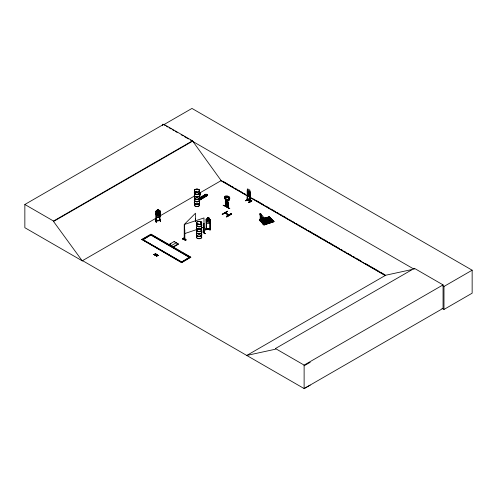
<?xml version="1.0" encoding="UTF-8"?>
<svg xmlns="http://www.w3.org/2000/svg" width="497" height="497" viewBox="0 0 497 497"><rect width="100%" height="100%" fill="white"/><g stroke="black" fill="none" stroke-linecap="round" stroke-linejoin="round"><path stroke-width="0.75" d="M260.161 215.102L260.086 215.126A1.41 0.559 72.1 0 1 260.086 213.499A1.41 0.559 72.1 0 1 261.055 214.505A1.41 0.559 72.1 0 1 261.055 216.133L260.919 220.413L261.136 216.108A1.41 0.559 72.1 0 0 261.136 214.48A1.41 0.559 72.1 0 0 260.161 213.474A1.41 0.559 72.1 0 0 260.161 215.102L260.229 219.705L260.993 220.388M262.994 218.183L262.851 222.463L262.167 221.755L262.025 217.177A1.41 0.559 72.1 0 1 262.025 215.555A1.41 0.559 72.1 0 1 262.994 216.555A1.41 0.559 72.1 0 1 262.994 218.183L262.932 222.439L262.161 221.718M264.454 224.159L264.597 219.873A1.41 0.559 72.1 0 0 264.597 218.251A1.41 0.559 72.1 0 0 263.621 217.245A1.41 0.559 72.1 0 0 263.621 218.873L263.764 223.451L264.454 224.159L264.597 219.873M199.819 199.129L200.092 194.781A1.41 0.82 59.5 0 0 199.639 192.6M260.117 219.736C259.527 218.86 260.385 221.656 260.229 219.444M260.229 219.537L260.304 219.68M259.925 219.488L260.173 220.575M260.509 219.662C260.875 218.612 258.968 219.233 259.49 219.991L260.366 220.885L260.366 220.407L261.379 220.084L261.379 220.562L260.496 219.339M262.298 222.942L262.298 222.457L263.317 222.134L263.317 222.613C262.925 220.643 261.323 221.898 262.174 221.662M261.907 221.494L262.025 222.65L261.789 221.525L262.025 221.805L262.261 221.42M263.367 223.29L263.882 223.11L263.758 223.414M263.379 223.29L263.721 223.42M263.988 223.128L263.54 223.364L264.093 223.315M184.244 239.231L184.592 238.765L184.225 238.889M224.837 196.837C226.185 199.316 223.352 195.998 225.756 196.023L227.744 196.073L229.459 196.998L229.881 198.322L228.744 199.434L226.098 199.595L224.75 198.819L224.961 197.806M224.905 198.763C224.346 196.893 227.564 197.172 228.782 197.831M224.924 198.732L226.154 199.415L228.552 199.247L229.546 198.266L229.167 197.098L227.632 196.272L225.855 196.228M260.155 219.469L260.509 219.544M263.714 224.321L263.621 223.19M182.331 238.808C184.524 238.013 189.68 241.871 182.331 238.808L186.002 240.001M182.43 238.666L186.114 239.908M228.75 215.3L228.987 214.822M229.018 215.108L228.75 215.331L224.793 212.741L229.018 214.866L228.955 215.176L224.762 212.747L228.955 214.866M203.031 196.551L203.727 196.309M203.969 196.445L203.267 196.688M195.203 191.718L195.557 191.326L195.967 191.6M195.228 191.674L195.911 191.718L195.625 191.351M198.502 189.742L198.682 189.804M197.309 223.867L197.912 223.6M197.924 223.737L197.775 223.669M200.782 221.979L200.428 222.14L200.875 222.14M267.324 220.357C268.653 221.612 267.169 219.332 267.721 220.767M268.2 220.5L267.846 220.854M268.995 222.476L268.877 222.122M269.666 222.004L269.784 222.128M184.791 229.925L184.462 230.036L184.791 229.925L184.853 239.231C185.17 238.79 183.927 238.846 184.903 238.939M184.493 239.206L184.462 224.451L203.969 217.947L204.081 232.807L203.969 223.532L203.64 223.644L203.677 232.925L204.081 232.453M203.602 232.857C204.795 232.801 202.826 232.782 203.969 232.397M206.559 219.749L206.162 219.798L206.559 219.749L206.578 229.03L206.156 228.558L206.522 229.036M206.199 228.564L210.281 229.061M205.777 230.148L206.485 227.551L205.764 229.956M209.889 220.078L210.262 220.109L209.889 220.078L209.896 229.384L209.902 229.036M209.821 229.111L210.25 228.962M206.125 228.999L210.299 229.297L209.902 229.372M209.939 230.552L210.647 228.148M206.18 222.165L206.597 223.339L209.815 223.631L210.281 222.557M208.92 217.848L208.864 219.034L209.548 219.481L209.548 221.594L208.864 222.432L207.591 222.302L206.907 221.327L206.907 219.214L207.591 218.904L207.553 217.705L208.92 217.848L208.92 218.978L210.274 219.544L210.281 229.397L206.162 228.993L206.18 219.127L207.553 218.835L207.553 217.705M250.14 191.444L250.184 201.745L247.171 200.049L247.574 188.829L249.873 190.158L250.109 194.476M183.194 238.287L185.53 240.331L183.368 238.063M185.331 240.393L183.387 238.038M157.965 212.026L156.866 211.02L157.717 212.231L156.828 213.667L158.009 212.443L159.189 213.43L158.282 212.182L159.146 210.79L158.021 212.033M158.698 209.33L157.325 209.442L157.332 210.598L156.015 211.15L156.406 217.512L159.593 217.139L160.065 215.965L160.065 210.722L159.574 210.349C157.903 211.411 159.046 207.616 158.655 210.504L159.332 210.815L159.332 212.927L158.655 213.896L157.381 214.027L156.698 213.188L156.698 211.082L157.381 210.635L157.369 209.473M156.406 217.512L159.605 217.164L160.071 215.99M156.387 215.257L159.587 214.909L160.053 213.735L159.593 214.934L156.387 215.257L155.971 214.176M154.921 255.303L155.226 254.358L156.493 254.197L155.226 254.551L154.921 255.303L154.927 254.383L153.679 254.582L154.927 254.383M156.853 256.228L157.207 254.607L156.859 255.694L155.611 255.508L156.903 255.346M156.853 256.421L157.443 254.744M153.679 254.582L154.965 254.414L155.269 253.489L155.505 253.818L155.269 253.489M154.965 254.414L155.269 253.681M157.207 254.607L156.903 255.533L155.611 255.7M154.679 255.16L154.927 254.576M155.505 253.625L155.263 254.396L156.493 254.389M156.617 256.278L156.859 255.501L155.611 255.508M209.771 223.619L210.237 222.544M222.389 214.095L222.439 214.468L227.415 211.536C227.769 210.896 226.675 211.505 227.415 211.536M222.395 214.35L227.371 211.411M227.371 211.163L222.103 214.282L222.439 214.468M248.686 199.086L245.593 200.757M156.213 221.991L155.493 219.575M155.48 219.736L156.213 222.116M247.512 199.887L247.177 199.695L247.618 199.813M247.282 199.639L247.587 200.136M250.283 201.347L247.512 199.98L250.153 201.391M225.8 203.54L225.731 206.491L225.427 200.571L225.427 206.354C240.076 213.449 212.219 200.154 228.247 207.46M225.731 206.156L225.65 206.131M228.49 207.628L225.731 206.255M260.416 219.488L260.18 219.419M184.244 238.895L184.561 238.784M228.285 205.317L227.794 206.168L225.837 205.037L225.346 203.621L225.346 200.608L225.669 200.415L228.285 202.304M224.818 213.027L225.079 212.567M159.58 210.374L156.4 210.697L155.971 211.144L155.99 221.022C155.437 219.382 164.811 220.811 155.89 220.668M159.972 220.283L159.568 220.214L160.028 220.165M159.618 220.531L159.612 211.349L160.009 211.393L159.636 211.43M184.573 239.144L184.368 230.105M229.595 199.508L229.042 200.285L227.384 200.856L225.899 200.608L228.875 200.161L229.266 198.626L228.614 197.912C224.507 196.843 229.055 197.39 229.496 198.614L229.589 199.508M198.278 189.866L198.701 189.835M200.689 222.047L200.881 222.103M268.877 222.215L269.573 222.053M225.054 212.915L225.054 212.617M156.437 212.983L155.983 213.399L156.412 212.921L159.593 212.604L160.028 212.977M195.315 221.208L195.501 218.804L195.625 221.059M195.439 221.252L195.625 218.848M155.909 220.917L159.984 220.506L159.966 220.165M156.288 211.685L156.275 220.991L156.313 211.765L155.909 211.722L156.313 211.765M160.053 220.252L159.997 220.6L155.983 221.01M195.284 191.531L195.625 191.469M195.737 191.712L195.681 191.612M197.352 223.687L197.812 223.575M200.453 222.041L200.85 222.041L200.502 222.153M265.466 218.251L265.336 218.612L266.019 218.686M268.927 222.153L269.337 222.016M269.734 222.333L269.088 222.426M260.111 219.643L259.769 219.27L259.769 220.277M263.64 223.296L263.311 223.016L263.311 224.023M224.861 196.905L225.868 196.191M268.684 217.114L259.322 220.084L268.883 217.319M270.238 217.736L260.161 220.935L260.453 221.165M261.397 222.283L271.536 219.14L261.26 222.134L271.325 218.854L272.443 220.134L262.435 223.339L272.431 220.134L271.325 218.736C268.299 218.668 273.474 221.811 270.312 219.065M268.374 217.133L269.399 216.885M270.157 217.742L270.436 217.941L269.386 216.686M272.219 219.91L262.304 223.209L262.298 222.457M263.901 224.632L262.95 223.172L263.224 224.203L272.493 221.208M271.325 218.736L261.26 222.134M271.443 219.121L261.465 222.339L261.347 221.482L262.366 221.153L262.366 221.749M273.058 221.712L263.702 224.681L273.965 221.612L272.921 220.432C269.902 220.364 275.077 223.507 271.909 220.761M263.901 224.886L263.901 224.153L264.913 223.83L264.994 224.507L263.963 223.445L263.963 222.849L264.044 223.408M273.046 220.811L262.876 223.861M273.884 221.668L272.921 220.55M273.909 221.699L264.037 225.035L262.95 223.855L272.934 220.631M157.381 212.853L156.704 213.3L156.704 215.412L157.381 216.245L158.655 216.108L159.338 215.133L159.338 213.02L158.655 212.716M199.39 198.309L206.038 194.178L207.671 195.346L199.664 200.074L207.653 195.352M206.454 194.669L206.137 194.501M207.442 195.228L206.038 194.296L199.254 198.303M200.092 194.781L200.03 194.818A1.41 0.82 59.5 0 0 199.577 192.637M204.658 196.731C204.105 198.067 201.043 196.334 203.149 195.88L204.658 196.855L203.149 195.88M206.193 195.83C205.64 197.166 202.577 195.433 204.683 194.979L206.193 195.948L204.683 194.979M207.547 195.029C206.994 196.365 203.932 194.631 206.038 194.178M199.459 198.421L205.491 194.892M199.552 198.471L206.33 194.464M199.751 198.589L205.783 195.06M199.44 199.204L200.366 198.788L200.366 199.39L199.359 198.819M200.366 198.788L199.558 199.266L199.552 199.869M199.247 199.763L207.261 194.979M199.34 199.887L207.553 195.147M199.446 199.949L207.355 195.184M226.359 216.363L231.372 213.455L231.67 213.996L226.694 216.934L226.359 216.363L226.446 216.742L231.422 213.803M226.402 216.419L231.378 213.48M226.365 216.742L231.385 213.735M231.645 213.934L226.694 216.934M247.313 190.798L247.581 190.947M249.985 194.619L249.879 201.583L249.985 192.32L250.283 201.683L247.282 199.974M250.252 192.476L249.879 192.376M245.748 200.869L248.711 198.943L245.748 200.676M251.886 200.937L248.748 202.583L251.737 200.682M248.748 202.583L251.762 200.85L248.916 202.67M82.577 260.658L82.254 260.85L24.85 227.707L24.85 204.484L163.786 124.269L192.469 140.825L221.153 180.61L385.374 275.425M163.786 124.269L163.786 124.697L191.96 108.433L472.15 270.2L472.15 293.187L443.976 309.451L441.963 308.283M24.85 204.484L53.533 221.041L192.469 140.825M310.203 385.1L304.121 388.567L82.539 260.639L82.21 260.826L53.533 221.469L192.469 141.254M82.21 260.826L158.208 216.953M159.543 216.176L194.364 196.073M199.719 192.979L221.476 180.423M141.838 239.424L150.964 234.155L190.78 257.142L181.653 262.696L141.838 239.424L181.653 262.41L190.78 257.142M141.838 239.709L146.398 237.075M147.727 236.311L149.721 235.162M190.196 257.763L150.38 234.491L150.964 234.441L174.851 248.233M247.239 189.761L247.183 200.067M228.086 207.889L228.185 202.043L228.347 208.026M228.086 202.105L228.458 202.204M247.549 193.42L248.251 193.749L248.183 194.917L249.196 195.464L249.196 194.333L249.848 194.669M225.445 206.348L225.532 203.385M248.183 193.787L247.723 193.109L247.723 190.997L248.214 190.37L249.127 190.898L249.618 192.09L249.618 194.203L249.127 194.296M249.165 194.352L249.165 195.483M250.14 194.513L249.829 194.737L247.202 192.817L247.593 193.37M228.055 207.833L228.185 206.354M169.129 244.412L174.186 241.492L178.212 243.816L178.212 244.344L173.149 247.264L173.149 246.736L171.378 245.574L169.129 244.412L169.129 244.94L171.024 243.847M171.378 245.574L176.441 242.654M173.149 246.736L178.212 243.816M183.642 260.875L181.653 262.025L189.618 257.142L184.971 260.111M246.437 355.641L385.703 275.232L411.361 269.654M246.76 355.448L275.444 349.211L275.444 348.546L414.38 268.33L443.063 284.887L443.063 308.351L304.121 388.567L304.121 365.102L443.063 284.887M414.38 268.995L414.057 269.188L190.469 140.098M442.647 285.694L443.976 286.465L472.15 270.2M304.121 365.773L310.203 362.307M184.841 239.219L184.791 238.784M206.535 228.695L206.162 228.657M210.225 229.061L206.603 228.707M226.651 198.21L225.066 197.731M227.39 200.863L229.049 200.285M204.043 223.607L203.64 223.644M205.112 233.615L203.012 231.658L205.143 233.764M203.18 231.633L205.137 233.621M184.462 239.231L184.772 239.119M184.865 239.194L184.524 239.324L184.462 238.895M184.462 233.646L196.744 229.552M201.801 227.862L203.969 227.141M262.025 217.177L262.242 221.73M259.49 219.512L260.509 219.183M264.771 218.177C267.933 220.923 262.758 217.779 265.783 217.848L266.814 219.034L265.783 217.848M266.684 217.556C269.852 220.308 264.671 217.164 267.697 217.232L268.728 218.413L267.697 217.232M259.322 220.084L269.386 216.804L270.505 218.084L260.496 221.289L260.366 220.407M259.664 220.438L269.666 217.232M260.447 220.494L261.459 220.165L261.459 220.761L260.428 219.699L260.428 219.102M260.161 220.935L270.225 217.661M260.31 221.103L270.418 217.748M266.709 220.227C269.871 222.973 264.696 219.836 267.721 219.898L268.753 220.96M268.622 219.612C271.784 222.358 266.609 219.214 269.635 219.283L270.666 220.469L269.635 219.283M261.422 222.302L271.524 219.065M262.379 222.544L263.391 222.215L263.391 222.811M262.901 222.78L272.356 219.798M272.362 219.916L262.391 223.221M262.298 223.196L272.288 219.985M268.305 221.923C271.474 224.669 266.299 221.525 269.318 221.594L270.349 222.78L269.318 221.594M270.219 221.302C273.387 224.054 268.212 220.91 271.238 220.979L272.263 222.159L271.238 220.979M263 223.973L273.126 220.761M263.062 224.035L272.424 221.066M263.211 224.203L272.468 221.19M264.994 223.911L263.901 224.153M263.702 224.681L273.76 221.407M273.953 221.494L263.994 224.911M203.95 232.726L204.006 232.379M260.465 219.587L260.117 219.662M160.034 220.606L160.009 210.716M265.566 218.307L266.199 218.413M265.907 218.804C267.094 217.984 264.522 218.152 265.665 218.804M184.555 239.305L184.555 229.912M249.954 201.161L250.14 201.745M156.493 254.197L155.263 254.203L155.226 254.551M157.201 255.321L158.431 255.508L157.164 255.669M158.431 255.508L157.201 255.514L158.431 255.315M153.679 254.389L154.965 254.228M156.182 222.147L155.306 219.761M160.425 221.556L159.68 219.345L160.63 221.699M197.812 224.035L197.377 223.88M247.463 200.204L247.481 191.01M225.532 205.926L225.688 206.497M210.188 229.409L210.237 219.525M159.649 220.637L159.612 211.349M195.495 191.749L195.34 191.413L195.557 191.755M207.547 217.736L208.908 217.872M206.634 218.81L209.784 219.102M206.18 220.202L210.274 220.612M159.699 219.152L160.463 221.712M268.995 222.383L269.741 222.159M262.112 222.625L261.708 221.32L261.708 222.327M205.23 194.656L206.733 195.514M203.876 195.458L205.385 196.309M202.341 196.358L203.851 197.216M163.786 124.697L165.122 125.468M166.458 126.238L167.793 127.008M169.123 127.779L171.123 128.934M172.459 129.705L173.795 130.475M175.13 131.245L177.131 132.401M181.132 134.712L183.132 135.867M184.468 136.638L188.469 138.943M247.195 191.755L250.14 193.445M222.818 181.194L227.508 183.902M228.85 184.679L230.863 185.841M232.198 186.611L233.54 187.388M234.882 188.158L236.895 189.32M238.237 190.096L239.573 190.873M240.915 191.643L242.927 192.805M244.269 193.582L245.605 194.352M247.618 195.514L248.96 196.29M253.65 198.999L254.992 199.769M256.334 200.546L263.708 204.801M265.715 205.963L269.741 208.286M271.076 209.057L275.773 211.765M277.109 212.542L279.121 213.704M280.463 214.474L281.805 215.251M283.147 216.027L285.154 217.183M286.496 217.959L287.838 218.736M289.844 219.891L291.186 220.668M292.528 221.445L294.541 222.606M295.883 223.377L297.218 224.153M298.56 224.924L300.573 226.085M301.915 226.862L303.251 227.632M305.264 228.794L306.606 229.571M307.947 230.341L312.638 233.05M313.98 233.826L321.354 238.082M322.69 238.858L327.386 241.567M328.722 242.337L333.419 245.052M334.754 245.822L336.767 246.984M338.109 247.761L339.451 248.531M340.793 249.308L342.8 250.469M344.141 251.24L345.483 252.016M347.49 253.178L348.832 253.948M350.174 254.725L351.516 255.495M353.529 256.657L354.864 257.434M356.206 258.204L360.897 260.919M365.593 263.627L369.613 265.945M370.955 266.721L379 271.362M380.335 272.139L385.032 274.847M220.711 180.548L385.473 275.673M231.335 213.424L231.67 213.996M176.87 243.567L178.212 244.344M176.18 249.003L180.821 251.681M182.15 252.451L190.78 257.427M150.38 234.777L189.531 257.384M143.08 239.759L166.309 253.166M167.632 253.936L182.231 262.36L142.422 239.374M275.444 348.546L304.121 365.102M160.071 212.952L159.593 212.604M183.213 238.268L185.344 240.374M268.374 217.015L269.405 218.077M264.528 224.135L263.845 223.426L263.702 218.848M261.347 221.482L261.428 222.041M261.347 222.078L262.459 223.358M270.281 217.86L260.36 221.14L259.415 219.425M156.008 214.139L156.425 215.22M158.698 212.673L158.698 211.542L157.338 211.691L157.344 212.846M155.505 219.568L156.244 222.165M268.2 220.6L267.274 220.662M443.976 286.465L443.976 309.451M264.913 223.83L264.913 224.309M262.441 221.233L262.441 221.712M247.581 192.482L247.612 200.161M228.353 202.26L228.353 208.007M206.236 219.121L206.224 222.159M200.248 198.725L200.248 199.204M195.501 221.016L195.501 213.219L184.238 224.476L184.219 239.281M174.186 241.492L174.186 242.02M162.662 124.182L162.662 125.704M53.533 221.041L53.533 221.469M199.533 195.122A2.671 1.541 0 0 1 196.607 197.054A2.671 1.541 0 0 1 194.638 194.749M199.496 195.278A2.634 1.522 0 0 1 196.607 197.179A2.634 1.522 0 0 1 194.669 194.911M199.502 197.315A2.64 1.522 0 0 1 196.607 199.222A2.64 1.522 0 0 1 194.669 196.949M199.502 197.402A2.64 1.522 0 0 1 196.607 199.303A2.64 1.522 0 0 1 194.669 197.036M195.085 191.743A2.64 1.522 0 0 0 199.502 191.059A2.64 1.522 0 0 0 196.272 189.195A2.64 1.522 0 0 0 195.085 191.743A2.671 1.541 0 0 1 196.259 191.364M199.533 192.587A2.671 1.541 0 0 1 196.607 194.513A2.671 1.541 0 0 1 194.638 192.215M195.066 191.898A2.671 1.541 0 0 1 196.259 191.494M199.496 194.849A2.634 1.522 0 0 1 196.607 196.75A2.634 1.522 0 0 1 194.669 194.482M199.49 192.743A2.628 1.516 0 0 1 196.607 194.638A2.628 1.516 0 0 1 194.675 192.376M195.091 192.059A2.628 1.516 0 0 1 196.272 191.668M199.533 194.992A2.671 1.541 0 0 1 196.607 196.918A2.671 1.541 0 0 1 194.638 194.619M199.533 192.457A2.671 1.541 0 0 1 196.607 194.383A2.671 1.541 0 0 1 194.638 192.084M199.49 192.314A2.628 1.516 0 0 1 196.607 194.215A2.628 1.516 0 0 1 194.675 191.948M195.091 191.637A2.628 1.516 0 0 1 196.272 191.239M199.533 202.354A2.671 1.541 0 0 1 196.607 204.286A2.671 1.541 0 0 1 194.638 201.981M199.496 202.509A2.634 1.522 0 0 1 196.607 204.41A2.634 1.522 0 0 1 194.669 202.142M199.483 204.491A2.615 1.51 0 0 1 196.613 206.379A2.615 1.51 0 0 1 194.687 204.124M199.583 198.03A2.628 1.516 0 0 1 196.272 199.496A2.628 1.516 0 0 1 194.675 197.272M199.502 204.634A2.64 1.522 0 0 1 196.607 206.535A2.64 1.522 0 0 1 194.669 204.267M199.502 197.502A2.64 1.522 0 0 1 196.607 199.409A2.64 1.522 0 0 1 194.669 197.135M199.533 199.819A2.671 1.541 0 0 1 196.607 201.745A2.671 1.541 0 0 1 194.638 199.446M199.496 202.08A2.634 1.522 0 0 1 196.607 203.981A2.634 1.522 0 0 1 194.669 201.714M199.49 199.974A2.628 1.516 0 0 1 196.607 201.869A2.628 1.516 0 0 1 194.675 199.608M199.533 202.223A2.671 1.541 0 0 1 196.607 204.149A2.671 1.541 0 0 1 194.638 201.85M199.533 199.688A2.671 1.541 0 0 1 196.607 201.614A2.671 1.541 0 0 1 194.638 199.316M199.49 199.545A2.628 1.516 0 0 1 196.607 201.447A2.628 1.516 0 0 1 194.675 199.179M201.639 229.459A2.622 1.516 0 0 1 199.104 231.366A2.622 1.516 0 0 1 196.57 229.459M201.645 224.942A2.634 1.522 0 0 1 199.104 226.856A2.634 1.522 0 0 1 196.557 224.942M201.645 224.52A2.634 1.522 0 0 1 199.104 226.433A2.634 1.522 0 0 1 196.557 224.52M201.645 227.477A2.634 1.522 0 0 1 199.104 229.397A2.634 1.522 0 0 1 196.557 227.477M201.415 226.955A2.671 1.541 0 0 1 199.452 229.254A2.671 1.541 0 0 1 196.52 227.328M201.415 226.825A2.671 1.541 0 0 1 199.452 229.123A2.671 1.541 0 0 1 196.52 227.197M201.645 227.054A2.634 1.522 0 0 1 199.104 228.968A2.634 1.522 0 0 1 196.557 227.054M201.415 224.42A2.671 1.541 0 0 1 199.452 226.719A2.671 1.541 0 0 1 196.52 224.793M201.415 224.29A2.671 1.541 0 0 1 199.452 226.589A2.671 1.541 0 0 1 196.52 224.656M201.652 229.602A2.64 1.522 0 0 1 199.104 231.521A2.64 1.522 0 0 1 196.551 229.602M201.639 229.838A2.622 1.516 0 0 1 199.104 231.745A2.622 1.516 0 0 1 196.57 229.838M201.639 236.69A2.622 1.516 0 0 1 199.104 238.597A2.622 1.516 0 0 1 196.57 236.69M201.652 229.707A2.64 1.522 0 0 1 199.104 231.627A2.64 1.522 0 0 1 196.551 229.707M201.645 232.174A2.634 1.522 0 0 1 199.104 234.087A2.634 1.522 0 0 1 196.557 232.174M201.639 231.751A2.628 1.516 0 0 1 199.104 233.658A2.628 1.516 0 0 1 196.563 231.751M201.645 234.708A2.634 1.522 0 0 1 199.104 236.628A2.634 1.522 0 0 1 196.557 234.708M201.415 234.186A2.671 1.541 0 0 1 199.452 236.485A2.671 1.541 0 0 1 196.52 234.559M201.415 234.056A2.671 1.541 0 0 1 199.452 236.355A2.671 1.541 0 0 1 196.52 234.429M201.645 234.286A2.634 1.522 0 0 1 199.104 236.199A2.634 1.522 0 0 1 196.557 234.286M201.415 231.652A2.671 1.541 0 0 1 199.452 233.95A2.671 1.541 0 0 1 196.52 232.024M201.415 231.521A2.671 1.541 0 0 1 199.452 233.82A2.671 1.541 0 0 1 196.52 231.888M201.652 236.833A2.64 1.522 0 0 1 199.104 238.753A2.64 1.522 0 0 1 196.551 236.833M203.043 196.383C203.658 197.7 204.416 195.576 203.043 196.383M159.22 215.667L158.76 215.717L158.034 214.735L156.853 215.959L157.748 214.518L156.897 213.319L158.015 214.232L159.17 213.07L158.307 214.468L159.22 215.667M227.794 204.13L227.464 204.851L226.16 204.093L225.837 200.887L226.321 200.794L226.321 199.664L227.303 200.229L227.794 204.13M150.964 234.826L142.999 239.709L150.964 234.826M158.425 211.797L157.611 211.884L157.611 212.262L158.425 212.176L158.425 211.797M158.655 213.095L157.381 213.232L157.381 215.344L158.655 215.207L158.655 213.095M158.425 209.585L157.605 209.666L157.605 210.045L158.425 209.964L158.425 209.585M158.655 210.883L157.381 211.008L157.381 213.12L158.655 212.996L158.655 210.883M208.634 218.071L207.821 217.984L207.821 218.363L208.634 218.45L208.634 218.071M208.864 219.413L207.591 219.283L207.591 221.395L208.864 221.525L208.864 219.413M249.127 191.805L248.214 191.277L248.214 193.389L249.127 193.917L249.127 191.805M248.966 194.768L248.382 194.426L248.966 195.141L248.966 194.768M227.141 200.322L226.489 199.949L227.141 200.701L227.141 200.322M227.303 201.739L226.321 201.173L226.321 203.285L227.303 203.851L227.303 201.739M195.644 191.892A2.622 1.516 0 0 0 199.577 190.581A2.622 1.516 0 0 0 195.644 189.27A2.622 1.516 0 0 0 195.644 191.892M195.638 192.109A2.628 1.516 0 0 0 199.583 190.798A2.628 1.516 0 0 0 195.638 189.481A2.628 1.516 0 0 0 195.638 192.109M197.794 224.097A2.622 1.516 0 0 0 201.726 222.786A2.622 1.516 0 0 0 197.794 221.476A2.622 1.516 0 0 0 197.794 224.097M197.253 224.066A2.615 1.51 0 0 0 201.633 223.389A2.615 1.51 0 0 0 198.427 221.538A2.615 1.51 0 0 0 197.253 224.066M197.781 224.19A2.64 1.522 0 0 0 201.739 222.867A2.64 1.522 0 0 0 197.781 221.55A2.64 1.522 0 0 0 197.781 224.19"/></g></svg>
